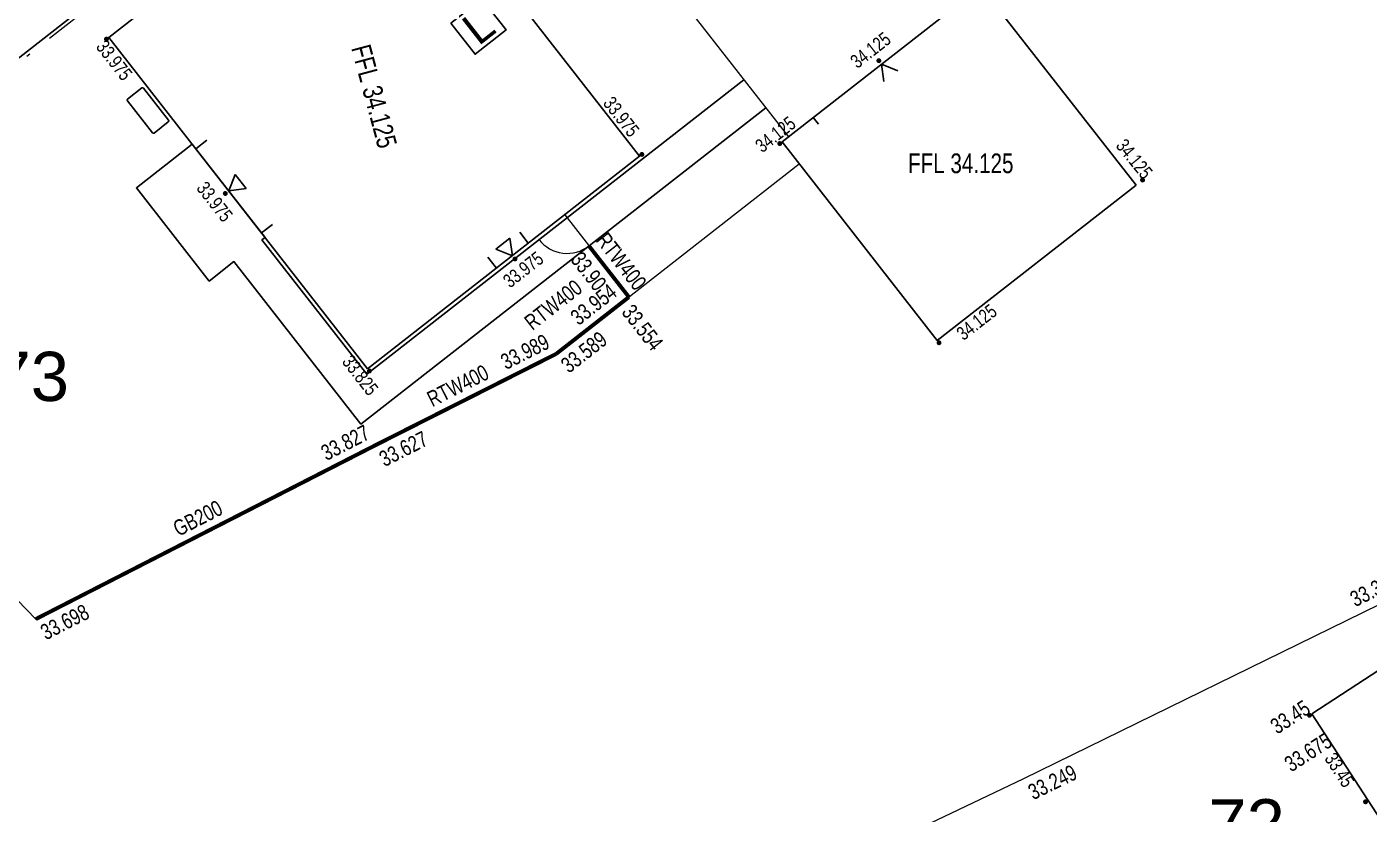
# Model space of a CAD drawing. Header units: metres. Extents: x 337936 to 338610, y 373199 to 374026.
# Drawn here: x 338018.57 to 338052.65, y 373698.43 to 373718.42 of the extents above; entities that cross this region are included whole.
import ezdxf

# ---------------------------------------------------------------- set-up
doc = ezdxf.new("R2010")
doc.units = ezdxf.units.M
doc.linetypes.add('DASHDOT', pattern=[25.4, 12.7, -6.35, 0, -6.35])
doc.linetypes.add('DASHED2', pattern=[0.375, 0.25, -0.125])
for name, color, linetype in [('A-WH_HT-Services-ASHP', 252, 'Continuous'), ('A-WH_HT-Wall-Structure', 252, 'Continuous'), ('DGL-Paths', 252, 'Continuous'), ('HOUSE_EXTERNAL_LEVELS', 7, 'Continuous'), ('HOUSE_SLAB_LEVEL', 7, 'Continuous'), ('PLOT_BOUNDARY_ANNOTATION', 7, 'Continuous'), ('PLOT_BOUNDARY_GRAVEL_BOARD', 7, 'Continuous')]:
    doc.layers.add(name, color=color, linetype=linetype)
doc.layers.add('A-WH_HT-Wall-Door Openings', color=252, linetype='Continuous', plot=False)
for name, color, linetype, lineweight in [('DGL_BT Gates', 252, 'Continuous', 9), ('DGL_BT Rear Fencing', 252, 'DASHDOT', 9), ('DGL_BT-Screen Fence', 252, 'FENCELINE2', 9), ('DGL_DRIVE', 252, 'Continuous', 9), ('DGL_PlotNo', 252, 'Continuous', 9)]:
    doc.layers.add(name, color=color, linetype=linetype, lineweight=lineweight)
doc.layers.add('HOUSE_DOORS', color=3, linetype='Continuous', true_color=0x00ff00)
doc.layers.add('PLOT_BOUNDARY_RETAINING_WALL', color=1, linetype='Continuous', true_color=0xff0000)
doc.styles.add('AnnotativeArial', font='arial.ttf', dxfattribs={"height": 2})
doc.styles.add('ESTROAD', font='arial.ttf', dxfattribs={"width": 0.75})
doc.styles.get("Standard").update_dxf_attribs({"font": 'arial.ttf'})
doc.linetypes.add('FENCELINE2', pattern='A,6.35,-2.54,[132,ltypeshp.shx,S=2.54,R=0,X=-2.54,Y=0],-2.54,25.4', length=36.83)

msp = doc.modelspace()

# ---------------------------------------------------------------- hatches: boundary and pattern name
at = {"layer": 'HOUSE_EXTERNAL_LEVELS'}
h = msp.add_hatch(color=256, dxfattribs=at)
edge = h.paths.add_edge_path(flags=17)
edge.add_ellipse((338020.588, 373718.111), major_axis=(-0.0448, 0.0448), ratio=1, start_angle=-97, end_angle=83, ccw=False)
edge.add_ellipse((338020.588, 373718.111), major_axis=(-0.0448, 0.0448), ratio=1, start_angle=83, end_angle=263, ccw=False)
h = msp.add_hatch(color=256, dxfattribs=at)
edge = h.paths.add_edge_path(flags=17)
edge.add_ellipse((338040.201, 373717.563), major_axis=(-0.0448, 0.0448), ratio=1, start_angle=83, end_angle=263, ccw=False)
edge.add_ellipse((338040.201, 373717.563), major_axis=(-0.0448, 0.0448), ratio=1, start_angle=-97, end_angle=83, ccw=False)
h = msp.add_hatch(color=256, dxfattribs=at)
edge = h.paths.add_edge_path(flags=17)
edge.add_ellipse((338037.685, 373715.459), major_axis=(0.0448, 0.0448), ratio=1, start_angle=263, end_angle=443, ccw=False)
edge.add_ellipse((338037.685, 373715.459), major_axis=(0.0448, 0.0448), ratio=1, start_angle=83, end_angle=263, ccw=False)
h = msp.add_hatch(color=256, dxfattribs=at)
edge = h.paths.add_edge_path(flags=17)
edge.add_ellipse((338034.185, 373715.183), major_axis=(-0.0448, 0.0448), ratio=1, start_angle=83, end_angle=263, ccw=False)
edge.add_ellipse((338034.185, 373715.183), major_axis=(-0.0448, 0.0448), ratio=1, start_angle=-97, end_angle=83, ccw=False)
h = msp.add_hatch(color=256, dxfattribs=at)
edge = h.paths.add_edge_path(flags=17)
edge.add_ellipse((338046.897, 373714.533), major_axis=(0.0448, 0.0448), ratio=1, start_angle=174.1923, end_angle=354.1923, ccw=False)
edge.add_ellipse((338046.897, 373714.533), major_axis=(0.0448, 0.0448), ratio=1, start_angle=-5.8077, end_angle=174.1923, ccw=False)
h = msp.add_hatch(color=256, dxfattribs=at)
edge = h.paths.add_edge_path(flags=17)
edge.add_ellipse((338023.605, 373714.192), major_axis=(0.0448, 0.0448), ratio=1, start_angle=263, end_angle=443, ccw=False)
edge.add_ellipse((338023.605, 373714.192), major_axis=(0.0448, 0.0448), ratio=1, start_angle=83, end_angle=263, ccw=False)
h = msp.add_hatch(color=256, dxfattribs=at)
edge = h.paths.add_edge_path(flags=17)
edge.add_ellipse((338030.962, 373712.528), major_axis=(-0.0448, 0.0448), ratio=1, start_angle=-97, end_angle=83, ccw=False)
edge.add_ellipse((338030.962, 373712.528), major_axis=(-0.0448, 0.0448), ratio=1, start_angle=83, end_angle=263, ccw=False)
h = msp.add_hatch(color=256, dxfattribs=at)
edge = h.paths.add_edge_path(flags=17)
edge.add_ellipse((338041.729, 373710.402), major_axis=(-0.0448, 0.0448), ratio=1, start_angle=-7.0044, end_angle=172.9956, ccw=False)
edge.add_ellipse((338041.729, 373710.402), major_axis=(-0.0448, 0.0448), ratio=1, start_angle=172.9956, end_angle=352.9956, ccw=False)
h = msp.add_hatch(color=256, dxfattribs=at)
edge = h.paths.add_edge_path(flags=17)
edge.add_ellipse((338027.265, 373709.684), major_axis=(-0.0448, 0.0448), ratio=1, start_angle=-97, end_angle=83, ccw=False)
edge.add_ellipse((338027.265, 373709.684), major_axis=(-0.0448, 0.0448), ratio=1, start_angle=83, end_angle=263, ccw=False)
h = msp.add_hatch(color=256, dxfattribs=at)
edge = h.paths.add_edge_path(flags=17)
edge.add_ellipse((338051.135, 373700.943), major_axis=(0.0448, 0.0448), ratio=1, start_angle=-12, end_angle=168, ccw=False)
edge.add_ellipse((338051.135, 373700.943), major_axis=(0.0448, 0.0448), ratio=1, start_angle=168, end_angle=348, ccw=False)
h = msp.add_hatch(color=256, dxfattribs=at)
edge = h.paths.add_edge_path(flags=17)
edge.add_ellipse((338052.559, 373698.746), major_axis=(-0.0448, 0.0448), ratio=1, start_angle=-45, end_angle=135, ccw=False)
edge.add_ellipse((338052.559, 373698.746), major_axis=(-0.0448, 0.0448), ratio=1, start_angle=135, end_angle=315, ccw=False)

# ---------------------------------------------------------------- linework, layer by layer
at = {"layer": 'A-WH_HT-Services-ASHP'}
msp.add_lwpolyline([(338022.158, 373716.009, 0.414214), (338022.164, 373716.051), (338021.526, 373716.867, 0.414214), (338021.484, 373716.872), (338021.123, 373716.59, 0.414214), (338021.118, 373716.548), (338021.755, 373715.732, 0.414214), (338021.797, 373715.727)], format="xyb", close=True, dxfattribs=at)
at = {"layer": 'A-WH_HT-Wall-Door Openings', "linetype": 'ByBlock'}
for p, q in [((338022.856, 373715.327), (338023.134, 373715.544)), ((338024.525, 373713.191), (338024.803, 373713.408)), ((338031.081, 373713.206), (338031.298, 373712.928)), ((338030.275, 373712.576), (338030.492, 373712.298))]:
    msp.add_line(p, q, dxfattribs=at)
at = {"layer": 'A-WH_HT-Wall-Structure'}
for points in [[(338027.22, 373709.742), (338020.646, 373718.156), (338027.553, 373723.552), (338034.127, 373715.138)], [(338051.196, 373700.983), (338054.043, 373702.832), (338057.53, 373697.462), (338054.683, 373695.613)]]:
    msp.add_lwpolyline(points, close=True, dxfattribs=at)
at = {"layer": 'A-WH_HT-Wall-Structure', "elevation": 0}
msp.add_lwpolyline([(338046.735, 373714.405), (338041.684, 373710.459), (338037.743, 373715.504), (338042.793, 373719.45)], close=True, dxfattribs=at)
msp.add_lwpolyline([(338038.533, 373716.122), (338038.665, 373715.952)], dxfattribs=at)
at = {"layer": 'DGL-Paths'}
for points in [[(338038.177, 373733.002), (338033.689, 373729.496), (338033.631, 373729.57), (338017.834, 373717.228), (338016.714, 373718.662), (338016.083, 373718.169), (338014.606, 373720.061), (338016.024, 373721.169), (338017.502, 373719.278), (338017.423, 373719.216), (338017.989, 373718.491), (338033.077, 373730.279), (338030.722, 373733.294), (338023.24, 373727.449), (338022.501, 373728.394), (338023.446, 373729.133), (338023.539, 373729.015), (338030.784, 373734.676), (338030.889, 373734.542)], [(338036.773, 373717.078), (338027.203, 373709.601), (338024.535, 373713.015), (338024.614, 373713.077), (338022.767, 373715.441), (338021.349, 373714.333), (338023.196, 373711.969), (338023.826, 373712.461), (338027.048, 373708.338), (338037.327, 373716.369)]]:
    msp.add_lwpolyline(points, dxfattribs=at)
at = {"layer": 'DGL_BT Gates'}
msp.add_arc((338032.284, 373713.571), 0.9, 218, 308, dxfattribs=at)
at = {"layer": 'DGL_BT Rear Fencing', "ltscale": 0.1}
msp.add_line((338024.304, 373722.156), (338010.823, 373711.623), dxfattribs=at)
at = {"layer": 'DGL_BT-Screen Fence', "ltscale": 0.03, "flags": 128}
for points in [[(338002.333, 373752.398), (338001.595, 373753.343), (337988.917, 373743.439), (337990.709, 373736.387), (337993.575, 373725.031), (337997.359, 373725.58), (338018.792, 373703.385), (338032.007, 373710.119), (338038.181, 373714.943)], [(338054.043, 373702.832), (338053.315, 373703.953), (338043.873, 373699.332), (338032.874, 373694.083), (338016.19, 373685.531), (338006.764, 373679.403)]]:
    msp.add_lwpolyline(points, dxfattribs=at)
at = {"layer": 'DGL_BT-Screen Fence', "ltscale": 0.03}
msp.add_lwpolyline([(338032.223, 373713.65), (338033.793, 373711.641)], dxfattribs=at)
at = {"layer": 'DGL_DRIVE'}
msp.add_lwpolyline([(338043.842, 373735.643), (338029.437, 373724.389), (338031.407, 373721.868), (338033.216, 373721.631), (338037.904, 373715.63)], dxfattribs=at)
at = {"layer": 'HOUSE_DOORS'}
for p, q in [((338040.268, 373717.477), (338040.685, 373717.309)), ((338040.268, 373717.477), (338040.331, 373717.032)), ((338023.691, 373714.259), (338023.859, 373714.676)), ((338024.136, 373714.322), (338023.859, 373714.676)), ((338023.691, 373714.259), (338024.136, 373714.322)), ((338030.832, 373713.059), (338030.478, 373712.782)), ((338030.895, 373712.613), (338030.832, 373713.059)), ((338030.895, 373712.613), (338030.478, 373712.782))]:
    msp.add_line(p, q, dxfattribs=at)
at = {"layer": 'HOUSE_EXTERNAL_LEVELS', "color": 0, "flags": 128}
msp.add_lwpolyline([(338029.331, 373718.515), (338030.119, 373719.131), (338030.735, 373718.343), (338029.947, 373717.727), (338029.331, 373718.515)], dxfattribs=at)
at = {"layer": 'PLOT_BOUNDARY_GRAVEL_BOARD', "color": 130, "linetype": 'DASHED2', "ltscale": 2, "const_width": 0.1}
msp.add_lwpolyline([(338018.792, 373703.385), (338027.392, 373707.787)], dxfattribs=at)
at = {"layer": 'PLOT_BOUNDARY_RETAINING_WALL', "color": 210, "linetype": 'DASHED2', "ltscale": 2, "const_width": 0.1}
for points in [[(338033.854, 373711.562), (338032.838, 373712.862)], [(338032.007, 373710.119), (338033.854, 373711.562)], [(338027.392, 373707.787), (338032.007, 373710.119)]]:
    msp.add_lwpolyline(points, dxfattribs=at)

# ---------------------------------------------------------------- texts
at = {"layer": 'DGL_PlotNo', "char_height": 1.25, "width": 2.66537, "attachment_point": 5, "style": 'AnnotativeArial'}
for s, insert in [('73', (338018.666, 373709.539)), ('72', (338049.539, 373698.188))]:
    msp.add_mtext(s, dxfattribs=dict(at, insert=insert))
at = {"layer": 'HOUSE_DOORS', "color": 100, "linetype": 'Continuous', "style": 'ESTROAD', "width": 0.75}
for s, rotation, p in [('34.125', 38, (338039.655, 373717.35)), ('33.975', 308, (338022.855, 373714.318)), ('33.975', 38, (338030.836, 373711.777))]:
    msp.add_text(s, height=0.35, rotation=rotation, dxfattribs=at).set_placement(p)
at = {"layer": 'HOUSE_EXTERNAL_LEVELS', "color": 0, "linetype": 'Continuous', "style": 'ESTROAD', "width": 0.75}
for s, rotation, p in [('33.975', 308, (338020.304, 373717.908)), ('33.975', 308, (338033.18, 373716.476)), ('34.125', 38, (338037.241, 373715.21)), ('34.125', 309.1923, (338046.2, 373715.394)), ('34.125', 37.9956, (338042.35, 373710.443)), ('33.825', 308, (338026.551, 373709.912)), ('33.45', 303, (338051.504, 373699.844))]:
    msp.add_text(s, height=0.35, rotation=rotation, dxfattribs=at).set_placement(p)
at = {"layer": 'HOUSE_EXTERNAL_LEVELS', "color": 0, "insert": (338030.033, 373718.429), "char_height": 0.8, "width": 0.8, "attachment_point": 5, "rotation": 38, "line_spacing_factor": 0.888}
msp.add_mtext('\\W1.00;L', dxfattribs=at)
at = {"layer": 'HOUSE_SLAB_LEVEL', "color": 1, "linetype": 'Continuous', "true_color": 0xff0000, "style": 'ESTROAD', "width": 0.75}
msp.add_text('FFL 34.125', height=0.5, rotation=285, dxfattribs=at).set_placement((338026.799, 373717.888))
msp.add_text('FFL 34.125', height=0.5, dxfattribs=at).set_placement((338040.941, 373714.708))
at = {"layer": 'PLOT_BOUNDARY_ANNOTATION', "linetype": 'Continuous', "style": 'ESTROAD', "width": 0.75}
for s, rotation, p in [('RTW400', 308, (338032.996, 373712.996)), ('33.90', 308, (338032.353, 373712.506)), ('RTW400', 38, (338031.404, 373710.699)), ('33.954', 38, (338032.575, 373710.825)), ('33.554', 308, (338033.65, 373711.171)), ('33.989', 26.8023, (338030.733, 373709.707)), ('33.589', 38, (338032.33, 373709.613)), ('RTW400', 26.8023, (338028.862, 373708.762)), ('33.827', 27.1058, (338026.173, 373707.396)), ('33.627', 26.8023, (338027.649, 373707.243)), ('GB200', 27.1058, (338022.416, 373705.473)), ('33.35', 26.0769, (338052.297, 373703.685)), ('33.698', 27.1058, (338019.05, 373702.842)), ('33.45', 32.7339, (338050.314, 373700.449)), ('33.675', 32.7338, (338050.671, 373699.489)), ('33.249', 26.0769, (338044.122, 373698.784))]:
    msp.add_text(s, height=0.4, rotation=rotation, dxfattribs=at).set_placement(p)

doc.saveas('drawing.dxf')
